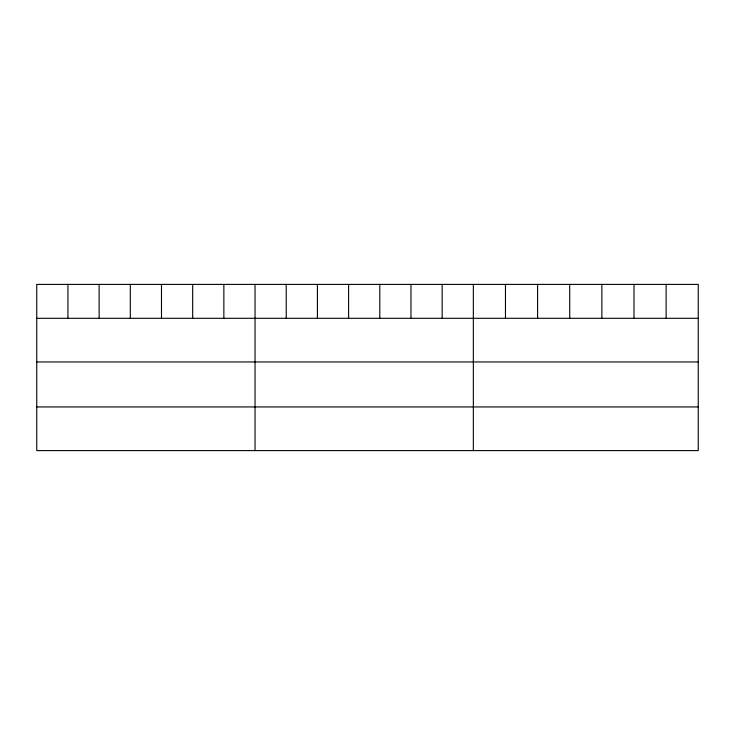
<?xml version="1.0" encoding="UTF-8"?>
<svg xmlns="http://www.w3.org/2000/svg" width="735" height="735" viewBox="0 0 735 735"><rect width="100%" height="100%" fill="white"/><g stroke="black" fill="none" stroke-linecap="round" stroke-linejoin="round"><path stroke-width="1.1" d="M698.25 318.301L698.25 450.601L36.75 450.601L36.75 284.399L698.25 284.399L698.25 318.301L36.75 318.301M36.75 361.96L698.25 361.96M36.75 406.942L698.25 406.942M666.121 284.399L666.121 318.301M633.993 284.399L633.993 318.301M601.864 284.399L601.864 318.301M569.726 284.399L569.726 318.301M537.597 284.399L537.597 318.301M505.469 284.399L505.469 318.301M473.34 284.399L473.34 450.601M442.158 284.399L442.158 318.301M410.966 284.399L410.966 318.301M379.784 284.399L379.784 318.301M348.601 284.399L348.601 318.301M317.419 284.399L317.419 318.301M286.227 284.399L286.227 318.301M255.045 284.399L255.045 450.601M223.863 284.399L223.863 318.301M192.671 284.399L192.671 318.301M161.489 284.399L161.489 318.301M130.306 284.399L130.306 318.301M99.124 284.399L99.124 318.301M67.932 284.399L67.932 318.301"/></g></svg>
